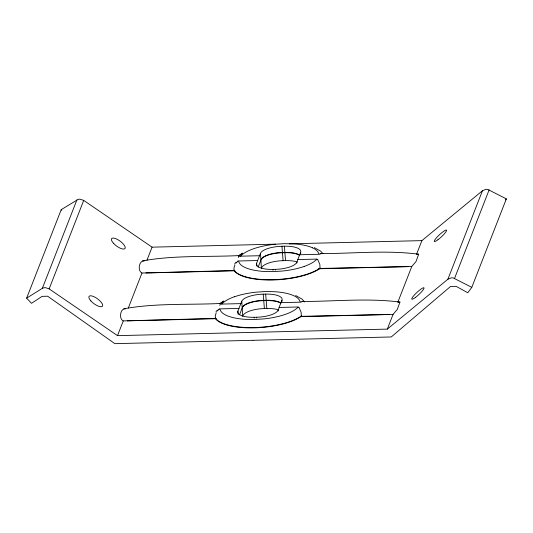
<?xml version="1.0" encoding="UTF-8"?>
<svg xmlns="http://www.w3.org/2000/svg" width="533" height="533" viewBox="0 0 533 533"><rect width="100%" height="100%" fill="white"/><g stroke="black" fill="none" stroke-linecap="round" stroke-linejoin="round"><path stroke-width="0.8" d="M301.332 316.222L301.112 312.238L299.053 307.461M320.04 268.332L319.82 264.348L317.741 259.544M301.318 316.316L301.318 316.316A46.464 15.817 -4.6 0 1 254.234 327.868A46.464 15.817 -4.6 0 1 215.352 318.421L215.279 315.623L216.238 312.784M301.365 315.989L301.365 315.969A46.464 15.817 -4.6 0 1 254.208 327.555A46.464 15.817 -4.6 0 1 215.292 318.054M320.027 268.425L320.027 268.425A46.464 15.817 -4.6 0 1 272.943 279.978A46.464 15.817 -4.6 0 1 234.06 270.531L233.987 267.733L234.946 264.894M320.073 268.099L320.073 268.079A46.464 15.817 -4.6 0 1 272.916 279.665A46.464 15.817 -4.6 0 1 233.994 270.164M252.968 340.314L114.862 343.658L47.67 296.221L42.1 296.361L31.5 303.31L26.65 298.134L61.215 209.649L78.098 199.402A6.043 5.61 21.3 0 1 80.183 199.222L83.708 200.401L152.072 247.159L275.481 244.167M26.65 298.134L42.347 288.333L76.912 199.848M416.493 254.428L421.889 240.623L482.452 190.747L485.77 189.395A6.043 5.61 21.3 0 1 487.882 189.475L506.35 198.869L471.785 287.354L453.317 277.966A6.043 5.61 21.3 0 0 451.211 277.886L447.887 279.232L387.324 329.108L117.513 335.643L49.149 288.886L83.708 200.401M117.513 335.643L123.263 320.913C118.466 318.781 120.411 307.834 125.588 308.867M128.273 308.094L141.971 273.023C137.154 270.884 139.133 259.951 144.296 260.977M146.981 260.197L152.072 247.159M238.191 314.35L237.925 311.119L238.977 308.42A29.395 4.517 88.6 0 1 239.097 308.067L240.736 303.877A29.395 4.517 88.6 0 1 240.856 303.61L241.775 301.258A19.088 6.496 -4.6 0 1 263.229 294.163L265.667 294.103A19.088 6.496 -4.6 0 1 281.93 300.286L282.03 301.498M256.866 266.054L256.633 263.229L257.686 260.53A29.395 4.517 88.6 0 1 257.805 260.177L259.438 255.987A29.395 4.517 88.6 0 1 259.564 255.72L260.484 253.368A19.088 6.496 -4.6 0 1 281.937 246.273L284.375 246.213A19.088 6.496 -4.6 0 1 300.639 252.395L300.732 253.608M239.65 314.503L242.302 307.728A19.088 6.496 -4.6 0 1 263.748 300.632L266.187 300.572A19.088 6.496 -4.6 0 1 280.758 303.17M258.119 267.226L261.003 259.837A19.088 6.496 -4.6 0 1 282.457 252.742L284.895 252.682A19.088 6.496 -4.6 0 1 299.466 255.28L297.954 259.205A29.395 4.517 88.6 0 0 297.84 259.558L296.854 263.062M242.702 316.276L241.775 301.258M261.403 268.385L260.484 253.368M278.146 310.952L279.132 307.448A29.395 4.517 88.6 0 1 279.252 307.095L280.884 302.904A29.395 4.517 88.6 0 1 281.011 302.644L281.93 300.286M299.499 255.227L299.593 255.014A29.395 4.517 88.6 0 1 299.719 254.754L300.639 252.395M387.324 329.108L393.074 314.383L397.292 309.446L399.957 302.078C367.57 297.9 334.831 301.465 302.324 301.485L301.178 301.891M397.785 302.324L411.782 266.493L416 261.556L418.678 254.208C386.292 249.977 353.539 253.595 321.033 253.595L320.073 253.921M447.887 279.232L482.452 190.747M454.569 278.353L489.134 189.868M238.318 256.106L242.575 253.148L238.471 255.867M505.604 199.882L506.35 198.869M471.785 287.354L467.787 292.744L456.108 286.334L450.538 286.468L391.249 336.963L253.142 340.307M236.139 263.062L237.611 261.483M217.437 310.952L218.903 309.373M42.347 288.333L43.533 287.887A6.043 5.61 21.3 0 1 45.625 287.707L49.149 288.886M320.133 253.895L319.334 254.201M301.038 301.945L300.579 302.104M302.271 301.498L302.771 301.411M321.033 253.595L321.479 253.521M142.464 260.923C174.371 255.054 207.037 257.166 239.277 255.574L239.783 255.927M123.756 308.814C155.663 302.944 188.329 305.056 220.569 303.464L221.075 303.817M274.408 244.307L284.222 243.654L293.71 243.841A40.821 13.891 -4.6 0 1 306.808 245.833L309.486 246.632A39.022 13.278 -4.6 0 1 312.471 247.805M141.971 273.023L234.86 270.511M123.263 320.913L216.151 318.401M411.782 266.493L408.485 266.593M393.074 314.383L389.776 314.49M319.22 268.465L408.351 266.6L318.661 268.772M300.512 316.355L389.643 314.49L300.732 316.642M289.279 243.834L421.889 240.623M261.543 258.918L261.516 258.632A19.088 6.496 -4.6 0 1 282.43 252.455L284.875 252.395A19.088 6.496 -4.6 0 1 299.446 254.994M240.556 256.186L259.564 255.72M299.719 254.754L318.834 254.288A40.508 13.785 -4.6 0 0 312.458 247.805M257.686 260.53L238.677 260.99A40.508 13.785 -4.6 0 0 245.053 267.473A39.022 13.278 -4.6 0 0 248.025 268.652L250.703 269.445A40.821 13.891 -4.6 0 0 263.808 271.444L273.296 271.623L283.103 270.977A40.821 13.891 -4.6 0 0 298.034 268.299L301.392 267.359A39.022 13.278 -4.6 0 0 304.19 266.44M297.84 259.558L316.962 259.098A40.508 13.785 -4.6 0 1 304.183 266.44M261.643 267.766A19.088 6.496 -4.6 0 1 283.096 260.67L285.535 260.61A19.088 6.496 -4.6 0 1 296.841 261.81M256.633 263.229A19.088 6.496 -4.6 0 0 272.896 269.412L275.334 269.352A19.088 6.496 -4.6 0 0 296.788 262.256M145.922 272.956L234.633 270.804M242.835 306.808L242.815 306.522A19.088 6.496 -4.6 0 1 263.728 300.346L266.167 300.286A19.088 6.496 -4.6 0 1 280.738 302.884M221.848 304.077L240.856 303.617M281.011 302.644L300.132 302.178A40.508 13.785 -4.6 0 0 293.756 295.695A39.022 13.278 -4.6 0 0 290.785 294.522L288.106 293.723A40.821 13.891 -4.6 0 0 275.001 291.731L265.514 291.544L255.7 292.197A40.821 13.891 -4.6 0 0 240.769 294.869L237.412 295.815A39.022 13.278 -4.6 0 0 234.613 296.728M238.977 308.42L219.969 308.88A40.508 13.785 -4.6 0 0 226.345 315.363A39.022 13.278 -4.6 0 0 229.317 316.542L231.995 317.335A40.821 13.891 -4.6 0 0 245.1 319.334L254.587 319.52L264.401 318.867A40.821 13.891 -4.6 0 0 279.325 316.189L282.683 315.25A39.022 13.278 -4.6 0 0 285.481 314.33A40.508 13.785 -4.6 0 0 298.233 306.988L279.132 307.448M242.941 315.656A19.088 6.496 -4.6 0 1 264.388 308.56L266.826 308.5A19.088 6.496 -4.6 0 1 278.133 309.7M237.925 311.119A19.088 6.496 -4.6 0 0 254.188 317.302L256.633 317.242A19.088 6.496 -4.6 0 0 278.079 310.146M127.214 320.846L215.925 318.694M314.37 247.618L320.806 251.256L322.965 253.775M295.662 295.515L302.098 299.146L304.256 301.665M304.136 301.711L304.496 301.938M418.652 254.168L417.446 254.448A11.093 1.905 -43 0 0 417.326 254.507M399.93 302.044L398.737 302.338A11.093 1.905 -43 0 0 398.484 302.471M61.215 209.649L61.821 210.295M284.375 246.213L284.875 252.395M284.895 252.682L285.535 260.61M281.937 246.273L282.43 252.455M282.457 252.742L283.096 260.67M275.334 269.352L275.401 270.124M272.896 269.412L272.963 270.184M265.667 294.103L266.167 300.286M266.187 300.572L266.826 308.5M263.229 294.163L263.728 300.346M263.748 300.632L264.388 308.56M256.633 317.242L256.693 318.014M254.188 317.302L254.254 318.074M221.901 303.983A40.508 13.785 -4.6 0 1 234.66 296.641M215.965 311.858A7.962 3.425 -74.4 0 1 217.431 310.059M219.096 309.393A1.666 0.966 12 0 1 219.489 308.76M297.98 307.161A2.545 1.026 -5.3 0 1 298.793 307.501M221.148 304.11A2.545 0.7 -3.9 0 1 221.375 303.837M219.723 305.369A8.122 1.772 -77 0 1 220.329 304.31M302.777 301.491A7.962 4.217 87.8 0 1 304.15 301.385M234.673 263.968A7.962 3.425 -74.4 0 1 236.139 262.169M237.805 261.503A1.666 0.966 12 0 1 238.191 260.87M316.689 259.271A2.545 1.026 -5.3 0 1 317.501 259.611M239.85 256.22A2.545 0.7 -3.9 0 1 240.083 255.947M240.57 256.186A40.508 13.785 -4.6 0 1 253.328 248.844A39.022 13.278 -4.6 0 1 256.12 247.918L259.478 246.979A40.821 13.891 -4.6 0 1 274.408 244.307M238.431 257.479A8.122 1.772 -77 0 1 239.037 256.42M321.486 253.601A7.962 4.217 87.8 0 1 322.858 253.495M222.148 302.171L219.769 303.757L223.867 301.038L222.148 302.171M113.389 243.188A8.341 3.025 36.4 0 0 125.022 248.518A8.341 3.025 36.4 0 0 116.52 238.991A8.341 3.025 36.4 0 0 113.389 243.188M90.85 300.898A8.341 3.025 36.4 0 0 102.476 306.228A8.341 3.025 36.4 0 0 93.975 296.701A8.341 3.025 36.4 0 0 90.85 300.898M437.953 239.743A8.341 1.432 -43 0 0 446.574 230.156A8.341 1.432 -43 0 0 436.774 237.458A8.341 1.432 -43 0 0 437.953 239.743M415.414 297.454A8.341 1.432 -43 0 0 424.035 287.867A8.341 1.432 -43 0 0 414.228 295.169A8.341 1.432 -43 0 0 415.414 297.454"/></g></svg>
